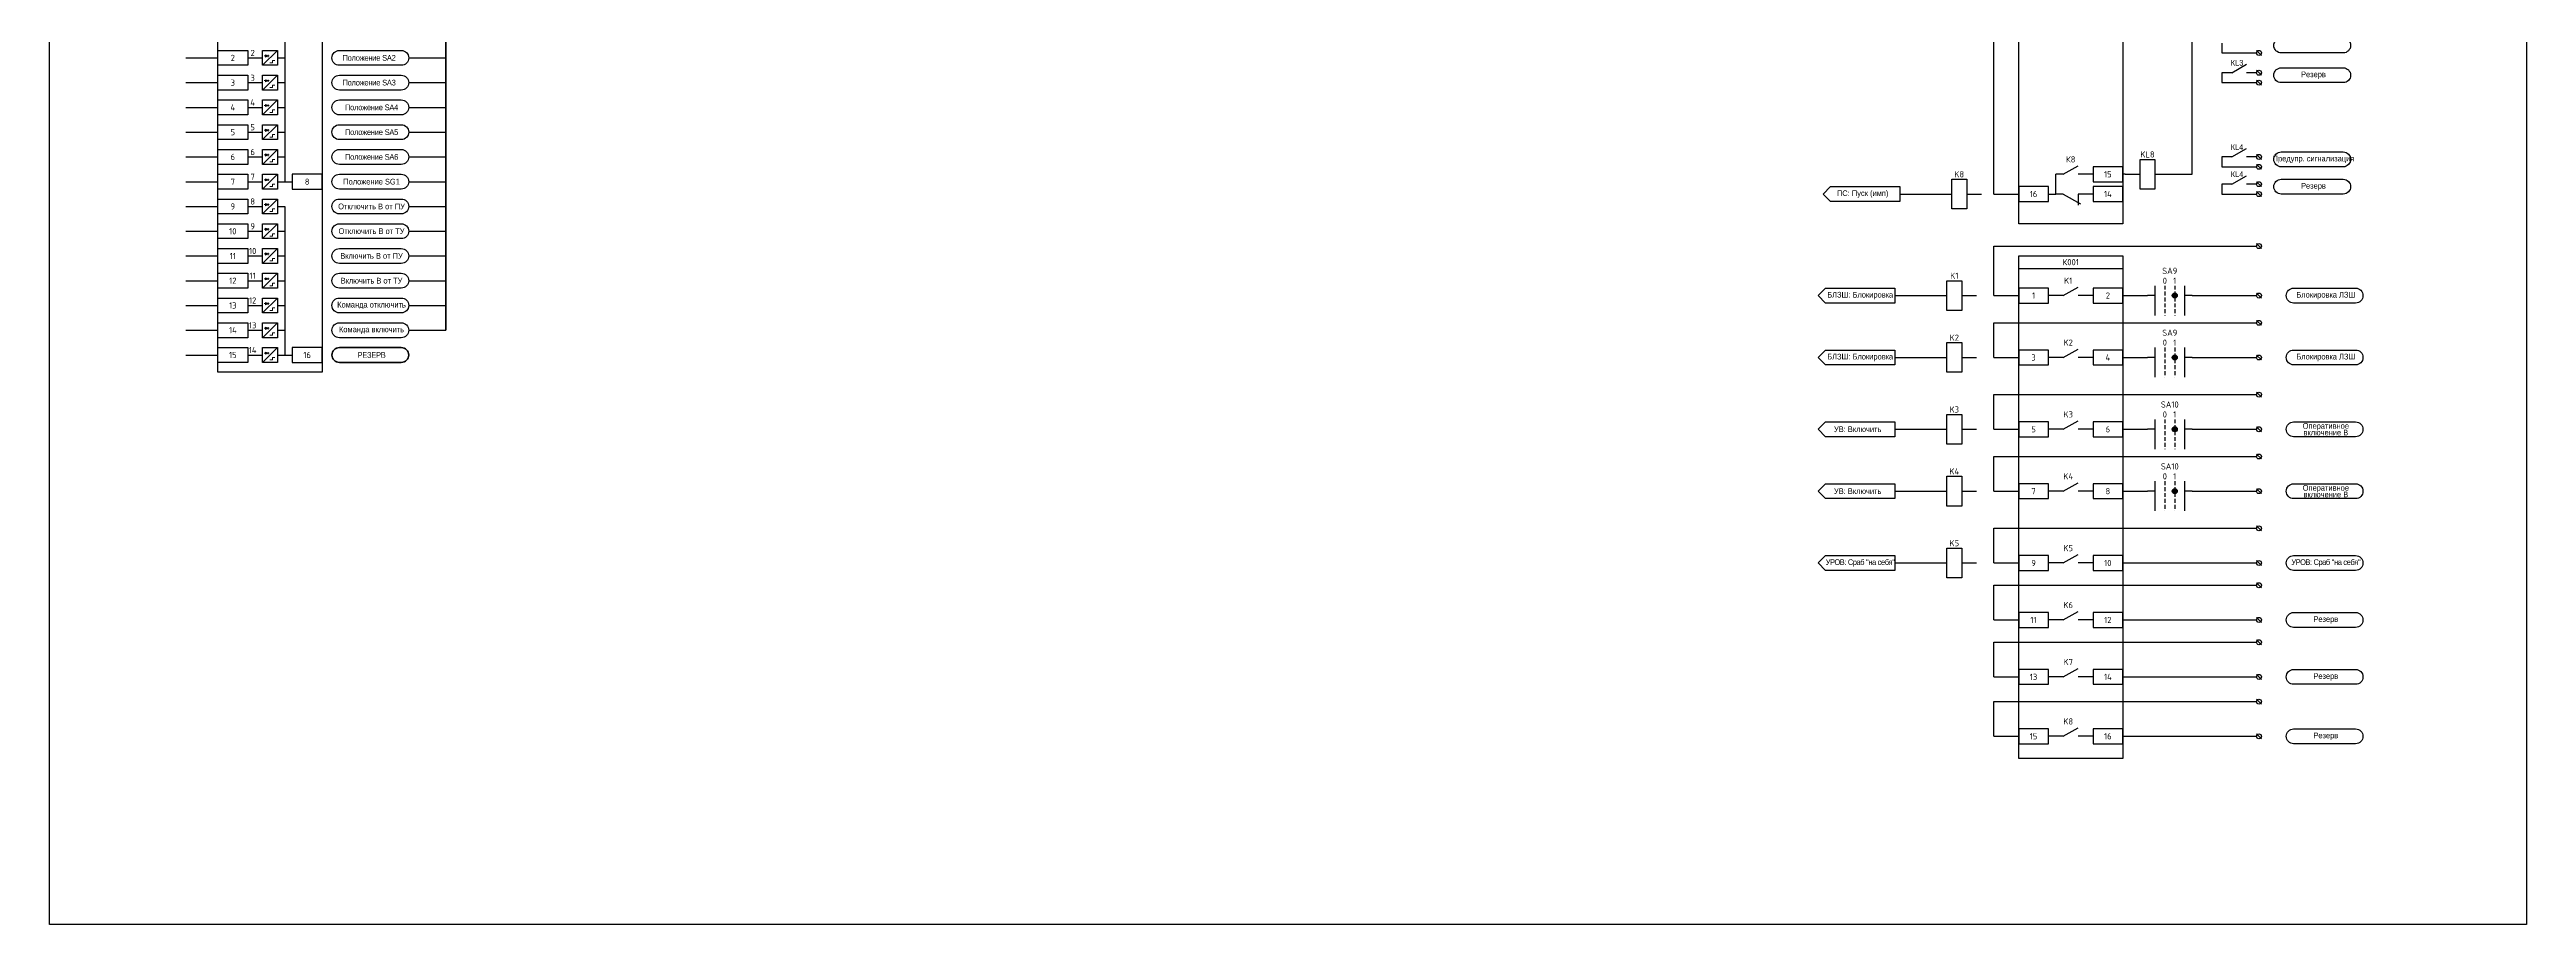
# Model space of a CAD drawing. Header units: millimetres. Extents: x 1657 to 8204, y -558 to 594.
# Drawn here: x 5134 to 6134, y -464 to -111 of the extents above; entities that cross this region are included whole.
import ezdxf
from ezdxf.enums import TextEntityAlignment as Align

# ---------------------------------------------------------------- set-up
doc = ezdxf.new("R2010")
doc.units = ezdxf.units.MM
doc.set_wipeout_variables(frame=1)
doc.linetypes.add('HIDDEN', pattern=[9.525, 6.35, -3.175])
doc.layers.add('_ОРЗ_0.3', color=7, linetype='Continuous', lineweight=30)
doc.layers.add('TEXT', color=7, linetype='Continuous', lineweight=25)
doc.layers.add('Основная', color=7, linetype='Continuous')
doc.styles.add('2.5_Gost_RD', font='ARIALN.TTF', dxfattribs={"height": 2.5})
doc.styles.add('2.5_ISOCPEUR', font='isocpeur.ttf', dxfattribs={"width": 0.9, "height": 2.5})
doc.styles.add('2.5_ISOCPEUR_1', font='isocpeur.ttf', dxfattribs={"height": 2.5})

# ---------------------------------------------------------------- blocks, each defined once
blk = doc.blocks.new('*U55')
at = {"lineweight": 13, "ltscale": 0.25}
blk.add_line((20.2, 1.2), (20.2, 0.3), dxfattribs=at)
for points in [[(0, 3), (12, 3), (12, -3), (0, -3)], [(18, 3), (24, 3), (24, -3), (18, -3)]]:
    blk.add_lwpolyline(points, close=True)
blk.add_lwpolyline([(20.2, 0.8), (19.2, 1.2), (19.2, 0.3), (20.2, 0.8)], dxfattribs=at)
at = {"lineweight": 13, "flags": 128}
for points in [[(19.5, 1.5, 0, 0, 0), (19.5, 2, 0.25, 0, 0), (19.5, 2.5, 0, 0, 0)], [(20, 1.5, 0, 0, 0), (20, 2, 0.25, 0, 0), (20, 2.5, 0, 0, 0)]]:
    blk.add_lwpolyline(points, format="xyseb", dxfattribs=at)
at = {"layer": 'Основная', "color": 0}
blk.add_line((12, 0), (18, 0), dxfattribs=at)
at = {"layer": 'Основная', "ltscale": 0.25}
blk.add_line((24, 3), (18, -3), dxfattribs=at)
at = {"layer": 'Основная', "color": 0, "lineweight": 13}
blk.add_line((18.7, 0.8), (20.7, 0.8), dxfattribs=at)
for p, q in [((21, -2), (22, -2)), ((22, -1), (23, -1)), ((22, -2), (22, -1))]:
    blk.add_line(p, q, dxfattribs=at).dxf.unprotected_set("ltscale", 0)
at = {"layer": 'Основная', "style": '2.5_ISOCPEUR'}
for tag, p in [('ОУ', (3, 6)), ('В', (6, 0)), ('K', (14, 2))]:
    blk.add_attdef(tag, text='', height=2.5, dxfattribs=at).set_placement(p, align=Align.MIDDLE_CENTER)
blk = doc.blocks.new('*U53')
blk.add_lwpolyline([(0, 3), (-12, 3), (-12, -3), (0, -3)], close=True)
at = {"layer": 'Основная', "style": '2.5_ISOCPEUR'}
for tag, p in [('ОУ', (-7, 10)), ('В', (-6, 0))]:
    blk.add_attdef(tag, text='', height=2.5, dxfattribs=at).set_placement(p, align=Align.MIDDLE_CENTER)
blk = doc.blocks.new('*U95')
at = {"layer": 'Основная', "color": 0}
blk.add_line((0, 0), (7, -4), dxfattribs=at)
at = {"layer": 'Основная', "ltscale": 0.35}
blk.add_line((6, 0), (6, -4.5), dxfattribs=at)
blk = doc.blocks.new('*U103')
blk.add_lwpolyline([(0, 3), (-12, 3), (-12, -3), (0, -3)], close=True)
at = {"layer": 'Основная', "color": 0}
for p, q in [((-24, 0), (-27, 0)), ((-12, 0), (-18, 0))]:
    blk.add_line(p, q, dxfattribs=at)
at = {"ltscale": 0.25}
blk.add_blockref('*U95', (-24, 0), dxfattribs=at)
at = {"layer": 'Основная', "style": '2.5_ISOCPEUR'}
for tag, p in [('ОУ', (-22, 4)), ('K', (-21, 6)), ('В', (-6, 0))]:
    blk.add_attdef(tag, text='', height=2.5, dxfattribs=at).set_placement(p, align=Align.MIDDLE_CENTER)
blk = doc.blocks.new('SPEC_COS_H')
at = {"layer": 'Основная', "color": 0}
blk.add_line((0, 0), (6, 3.4), dxfattribs=at)
blk = doc.blocks.new('*U107')
blk.add_lwpolyline([(0, 3), (-12, 3), (-12, -3), (0, -3)], close=True)
at = {"layer": 'Основная', "color": 0}
for p, q in [((-24, 0), (-27, 0)), ((-12, 0), (-18, 0))]:
    blk.add_line(p, q, dxfattribs=at)
at = {"ltscale": 0.25}
blk.add_blockref('SPEC_COS_H', (-24, 0), dxfattribs=at)
at = {"layer": 'Основная', "style": '2.5_ISOCPEUR'}
for tag, p in [('ОУ', (-21, 6)), ('K', (-21, 6)), ('В', (-6, 0))]:
    blk.add_attdef(tag, text='', height=2.5, dxfattribs=at).set_placement(p, align=Align.MIDDLE_CENTER)
blk = doc.blocks.new('*U110')
at = {"layer": 'Основная', "color": 0}
for p, q in [((-9, 0), (-3, 0)), ((3, 0), (9, 0))]:
    blk.add_line(p, q, dxfattribs=at)
at = {"layer": 'Основная'}
blk.add_lwpolyline([(-3, 6), (3, 6), (3, -6), (-3, -6)], close=True, dxfattribs=at)
at = {"layer": 'Основная', "style": '2.5_ISOCPEUR'}
for tag, p in [('ОУ', (0, 8)), ('В2', (-7, -2)), ('В1', (7, -2))]:
    blk.add_attdef(tag, text='', height=2.5, dxfattribs=at).set_placement(p, align=Align.MIDDLE_CENTER)
blk = doc.blocks.new('*U248')
at = {"layer": 'Основная', "ltscale": 0.25}
blk.add_circle((0, 0), 1, dxfattribs=at)
blk = doc.blocks.new('*U109')
at = {"layer": 'Основная', "style": '2.5_ISOCPEUR'}
for tag, p in [('ОУ', (0, 4)), ('В', (0, -3))]:
    blk.add_attdef(tag, text='', height=2.5, dxfattribs=at).set_placement(p, align=Align.MIDDLE_CENTER)
at = {"ltscale": 0.25}
blk.add_blockref('*U248', (0, 0), dxfattribs=at)
at = {"layer": 'Основная', "ltscale": 0.25}
blk.add_line((1, -1), (-1, 1), dxfattribs=at)
blk = doc.blocks.new('*U54')
blk.add_lwpolyline([(0, 3), (-12, 3), (-12, -3), (0, -3)], close=True)
at = {"layer": 'Основная', "color": 0}
for p, q in [((-24, 0), (-27, 0)), ((-12, 0), (-18, 0))]:
    blk.add_line(p, q, dxfattribs=at)
at = {"ltscale": 0.25}
blk.add_blockref('SPEC_COS_H', (-24, 0), dxfattribs=at)
at = {"layer": 'Основная', "style": '2.5_ISOCPEUR'}
for tag, p in [('ОУ', (-22, 6)), ('K', (-21, 6)), ('В', (-6, 0))]:
    blk.add_attdef(tag, text='', height=2.5, dxfattribs=at).set_placement(p, align=Align.MIDDLE_CENTER)
blk = doc.blocks.new('*U42')
at = {"layer": 'Основная', "color": 0}
for p, q in [((0, 0), (2, 0)), ((2, 0), (40, 0)), ((40, 0), (42, 0))]:
    blk.add_line(p, q, dxfattribs=at)
blk = doc.blocks.new('*U108')
at = {"ltscale": 0.35}
h = blk.add_hatch(color=256, dxfattribs=at)
edge = h.paths.add_edge_path()
edge.add_arc((-2, 0), 0.01, 0, 360)
h = blk.add_hatch(color=256, dxfattribs=at)
edge = h.paths.add_edge_path()
edge.add_arc((2, 0), 1, 0, 360)
at = {"layer": 'Основная', "color": 0}
for p, q in [((-6, 0), (-9, 0)), ((-6, 4), (-6, -8)), ((6, 4), (6, -8)), ((9, 0), (6, 0))]:
    blk.add_line(p, q, dxfattribs=at)
at = {"layer": 'Основная', "color": 0, "linetype": 'HIDDEN', "ltscale": 0.25}
for p, q in [((-2, 4), (-2, -8)), ((2, 4), (2, -8))]:
    blk.add_line(p, q, dxfattribs=at)
at = {"layer": 'Основная', "ltscale": 0.35}
for centre, radius in [((-2, 0), 0.01), ((2, 0), 1)]:
    blk.add_circle(centre, radius, dxfattribs=at)
at = {"layer": 'Основная', "style": '2.5_ISOCPEUR'}
for tag, p in [('ОУ', (0, 10)), ('ОП1', (-2, 6)), ('ОП2', (2, 6)), ('В1', (-9, -2)), ('В2', (9, -2))]:
    blk.add_attdef(tag, text='', height=2.5, dxfattribs=at).set_placement(p, align=Align.MIDDLE_CENTER)

msp = doc.modelspace()

# ---------------------------------------------------------------- linework, layer by layer
at = {"lineweight": 100, "ltscale": 100}
msp.add_line((5294, 534), (5294, -224), dxfattribs=at)
at = {"ltscale": 100}
for p, q in [((5999, -161), (5999, -78)), ((5229, -104), (5229, -164)), ((6011, -108), (6011, -112)), ((5279, -114), (5294, -114)), ((6011, -112), (6025, -112)), ((6015, -120), (6011, -120)), ((6011, -120), (6011, -124)), ((5279, -124), (5294, -124)), ((5279, -134), (5294, -134)), ((5279, -144), (5294, -144)), ((5279, -154), (5294, -154)), ((6015, -154), (6011, -154)), ((6011, -154), (6011, -158)), ((5279, -164), (5294, -164)), ((5881, -169), (5896, -169)), ((5941, -169), (5944, -169)), ((5944, -169), (5944, -161)), ((5972, -161), (5971, -161)), ((5990, -161), (5999, -161)), ((6015, -165), (6011, -165)), ((6011, -165), (6011, -169)), ((5229, -174), (5229, -234)), ((5279, -174), (5294, -174)), ((5279, -184), (5294, -184)), ((5279, -194), (5294, -194)), ((5279, -204), (5294, -204)), ((5879, -210), (5894, -210)), ((5279, -214), (5294, -214)), ((5279, -224), (5294, -224)), ((5879, -235), (5894, -235)), ((5879, -264), (5894, -264)), ((5879, -289), (5894, -289)), ((5879, -318), (5894, -318))]:
    msp.add_line(p, q, dxfattribs=at)
for points in [[(5919, -169), (5919, -74), (6007, -74)], [(5189, -114), (5202, -114)], [(5226, -114), (5229, -114)], [(5189, -124), (5202, -124)], [(5226, -124), (5229, -124)], [(5189, -134), (5202, -134)], [(5226, -134), (5229, -134)], [(5189, -144), (5202, -144)], [(5226, -144), (5229, -144)], [(5189, -154), (5202, -154)], [(5226, -154), (5229, -154)], [(5189, -164), (5202, -164)], [(5226, -164), (5232, -164)], [(5919, -169), (5929, -169)], [(5189, -174), (5202, -174)], [(5226, -174), (5229, -174)], [(5189, -184), (5202, -184)], [(5226, -184), (5229, -184)], [(5919, -210), (5919, -190), (6025, -190)], [(5189, -194), (5202, -194)], [(5226, -194), (5229, -194)], [(5189, -204), (5202, -204)], [(5226, -204), (5229, -204)], [(5919, -210), (5929, -210)], [(5944, -210), (5941, -210)], [(5971, -210), (5981, -210)], [(5971, -210), (5981, -210)], [(5189, -214), (5202, -214)], [(5226, -214), (5229, -214)], [(5189, -224), (5202, -224)], [(5226, -224), (5229, -224)], [(5189, -234), (5202, -234)], [(5226, -234), (5229, -234)], [(5226, -234), (5232, -234)], [(5919, -235), (5929, -235)], [(5944, -235), (5941, -235)], [(5971, -235), (5981, -235)], [(5971, -235), (5981, -235)], [(5971, -235), (5981, -235)], [(5971, -235), (5981, -235)], [(5919, -264), (5929, -264)], [(5944, -264), (5941, -264)], [(5971, -264), (5981, -264)], [(5971, -264), (5981, -264)], [(5971, -264), (5981, -264)], [(5971, -264), (5981, -264)], [(5919, -289), (5929, -289)], [(5944, -289), (5941, -289)], [(5971, -289), (5981, -289)], [(5971, -289), (5981, -289)], [(5971, -289), (5981, -289)], [(5971, -289), (5981, -289)], [(5971, -289), (5981, -289)], [(5919, -318), (5929, -318)], [(5944, -318), (5941, -318)], [(5971, -318), (5981, -318)], [(5971, -318), (5981, -318)], [(5919, -341), (5929, -341)], [(5919, -364), (5919, -350), (6025, -350)], [(5944, -341), (5941, -341)], [(5971, -341), (5981, -341)], [(5971, -341), (5981, -341)], [(5919, -364), (5929, -364)], [(5944, -364), (5941, -364)], [(5971, -364), (5981, -364)], [(5971, -364), (5981, -364)], [(5919, -388), (5919, -374), (6025, -374)], [(5919, -388), (5929, -388)], [(5944, -388), (5941, -388)], [(5971, -388), (5981, -388)], [(5971, -388), (5981, -388)]]:
    msp.add_lwpolyline(points, dxfattribs=at)
for points in [[(5251, -117, -1), (5251, -111), (5276, -111, -1), (5276, -117)], [(5251, -127, -1), (5251, -121), (5276, -121, -1), (5276, -127)], [(5251, -137, -1), (5251, -131), (5276, -131, -1), (5276, -137)], [(5251, -147, -1), (5251, -141), (5276, -141, -1), (5276, -147)], [(5251, -157, -1), (5251, -151), (5276, -151, -1), (5276, -157)], [(5251, -167, -1), (5251, -161), (5276, -161, -1), (5276, -167)], [(5251, -177, -1), (5251, -171), (5276, -171, -1), (5276, -177)], [(5251, -187, -1), (5251, -181), (5276, -181, -1), (5276, -187)], [(5251, -197, -1), (5251, -191), (5276, -191, -1), (5276, -197)], [(5251, -207, -1), (5251, -201), (5276, -201, -1), (5276, -207)], [(5251, -217, -1), (5251, -211), (5276, -211, -1), (5276, -217)], [(5251, -227, -1), (5251, -221), (5276, -221, -1), (5276, -227)], [(6040, -321, -1), (6040, -315), (6065, -315, -1), (6065, -321)], [(6040, -344, -1), (6040, -338), (6065, -338, -1), (6065, -344)], [(6040, -367, -1), (6040, -361), (6065, -361, -1), (6065, -367)], [(6040, -391, -1), (6040, -385), (6065, -385, -1), (6065, -391)]]:
    msp.add_lwpolyline(points, format="xyb", close=True, dxfattribs=at)
at = {"color": 3, "ltscale": 100}
for points in [[(6040, -213, -1), (6040, -207), (6065, -207, -1), (6065, -213)], [(6040, -238, -1), (6040, -232), (6065, -232, -1), (6065, -238)], [(6040, -267, -1), (6040, -261), (6065, -261, -1), (6065, -267)], [(6040, -292, -1), (6040, -286), (6065, -286, -1), (6065, -292)]]:
    msp.add_lwpolyline(points, format="xyb", close=True, dxfattribs=at)
at = {"lineweight": 50, "ltscale": 100}
msp.add_lwpolyline([(5251, -237, -1), (5251, -231), (5276, -231, -1), (5276, -237)], format="xyb", close=True, dxfattribs=at)
at = {"layer": '_ОРЗ_0.3', "ltscale": 100}
for points in [[(5929, 109), (5971, 109), (5971, -181), (5929, -181)], [(5202, -92), (5244, -92), (5244, -241), (5202, -241)], [(5929, -194), (5971, -194), (5971, -397), (5929, -397)]]:
    msp.add_lwpolyline(points, close=True, dxfattribs=at)
at = {"layer": 'Основная', "ltscale": 100}
for points in [[(5881, -166), (5881, -172), (5853, -172), (5850, -169), (5853, -166)], [(5879, -207), (5879, -213), (5851, -213), (5848, -210), (5851, -207)], [(5879, -232), (5879, -238), (5851, -238), (5848, -235), (5851, -232)], [(5879, -261), (5879, -267), (5851, -267), (5848, -264), (5851, -261)], [(5879, -286), (5879, -292), (5851, -292), (5848, -289), (5851, -286)], [(5879, -315), (5879, -321), (5851, -321), (5848, -318), (5851, -315)]]:
    msp.add_lwpolyline(points, close=True, dxfattribs=at)

# ---------------------------------------------------------------- block references
at = {"ltscale": 0.25}
for name, p in [('*U109', (6026, -120)), ('*U109', (6026, -154)), ('*U42', (5929, -199)), ('*U109', (6026, -235)), ('*U109', (6026, -264)), ('*U109', (6026, -289)), ('*U109', (6026, -318)), ('*U109', (6026, -341))]:
    msp.add_blockref(name, p, dxfattribs=at)
at = {"ltscale": 0.35}
ref = msp.add_blockref('*U110', (5905, -169), dxfattribs=at)
ref.add_attrib('ОУ', 'K8', dxfattribs={"layer": 'Основная', "height": 2.5, "style": '2.5_ISOCPEUR'}).set_placement((5905, -161), align=Align.MIDDLE_CENTER)
ref = msp.add_blockref('*U110', (5981, -161), dxfattribs=at)
ref.add_attrib('ОУ', 'KL8', dxfattribs={"layer": 'Основная', "height": 2.5, "style": '2.5_ISOCPEUR'}).set_placement((5981, -153), align=Align.MIDDLE_CENTER)
ref = msp.add_blockref('*U108', (5990, -210), dxfattribs=at)
ref.add_attrib('ОУ', 'SA9', dxfattribs={"layer": 'Основная', "height": 2.5, "style": '2.5_ISOCPEUR'}).set_placement((5990, -200), align=Align.MIDDLE_CENTER)
ref.add_attrib('ОП1', '0', dxfattribs={"layer": 'Основная', "height": 2.5, "style": '2.5_ISOCPEUR'}).set_placement((5988, -204), align=Align.MIDDLE_CENTER)
ref.add_attrib('ОП2', '1', dxfattribs={"layer": 'Основная', "height": 2.5, "style": '2.5_ISOCPEUR'}).set_placement((5992, -204), align=Align.MIDDLE_CENTER)
ref = msp.add_blockref('*U110', (5903, -210), dxfattribs=at)
ref.add_attrib('ОУ', 'K1', dxfattribs={"layer": 'Основная', "height": 2.5, "style": '2.5_ISOCPEUR'}).set_placement((5903, -202), align=Align.MIDDLE_CENTER)
ref = msp.add_blockref('*U110', (5903, -235), dxfattribs=at)
ref.add_attrib('ОУ', 'K2', dxfattribs={"layer": 'Основная', "height": 2.5, "style": '2.5_ISOCPEUR'}).set_placement((5903, -227), align=Align.MIDDLE_CENTER)
ref = msp.add_blockref('*U108', (5990, -235), dxfattribs=at)
ref.add_attrib('ОУ', 'SA9', dxfattribs={"layer": 'Основная', "height": 2.5, "style": '2.5_ISOCPEUR'}).set_placement((5990, -225), align=Align.MIDDLE_CENTER)
ref.add_attrib('ОП1', '0', dxfattribs={"layer": 'Основная', "height": 2.5, "style": '2.5_ISOCPEUR'}).set_placement((5988, -229), align=Align.MIDDLE_CENTER)
ref.add_attrib('ОП2', '1', dxfattribs={"layer": 'Основная', "height": 2.5, "style": '2.5_ISOCPEUR'}).set_placement((5992, -229), align=Align.MIDDLE_CENTER)
ref = msp.add_blockref('*U110', (5903, -264), dxfattribs=at)
ref.add_attrib('ОУ', 'K3', dxfattribs={"layer": 'Основная', "height": 2.5, "style": '2.5_ISOCPEUR'}).set_placement((5903, -256), align=Align.MIDDLE_CENTER)
ref = msp.add_blockref('*U108', (5990, -264), dxfattribs=at)
ref.add_attrib('ОУ', 'SA10', dxfattribs={"layer": 'Основная', "height": 2.5, "style": '2.5_ISOCPEUR'}).set_placement((5990, -254), align=Align.MIDDLE_CENTER)
ref.add_attrib('ОП1', '0', dxfattribs={"layer": 'Основная', "height": 2.5, "style": '2.5_ISOCPEUR'}).set_placement((5988, -258), align=Align.MIDDLE_CENTER)
ref.add_attrib('ОП2', '1', dxfattribs={"layer": 'Основная', "height": 2.5, "style": '2.5_ISOCPEUR'}).set_placement((5992, -258), align=Align.MIDDLE_CENTER)
ref = msp.add_blockref('*U110', (5903, -289), dxfattribs=at)
ref.add_attrib('ОУ', 'K4', dxfattribs={"layer": 'Основная', "height": 2.5, "style": '2.5_ISOCPEUR'}).set_placement((5903, -281), align=Align.MIDDLE_CENTER)
ref = msp.add_blockref('*U108', (5990, -289), dxfattribs=at)
ref.add_attrib('ОУ', 'SA10', dxfattribs={"layer": 'Основная', "height": 2.5, "style": '2.5_ISOCPEUR'}).set_placement((5990, -279), align=Align.MIDDLE_CENTER)
ref.add_attrib('ОП1', '0', dxfattribs={"layer": 'Основная', "height": 2.5, "style": '2.5_ISOCPEUR'}).set_placement((5988, -283), align=Align.MIDDLE_CENTER)
ref.add_attrib('ОП2', '1', dxfattribs={"layer": 'Основная', "height": 2.5, "style": '2.5_ISOCPEUR'}).set_placement((5992, -283), align=Align.MIDDLE_CENTER)
ref = msp.add_blockref('*U110', (5903, -318), dxfattribs=at)
ref.add_attrib('ОУ', 'K5', dxfattribs={"layer": 'Основная', "height": 2.5, "style": '2.5_ISOCPEUR'}).set_placement((5903, -310), align=Align.MIDDLE_CENTER)
at = {"layer": '_ОРЗ_0.3', "ltscale": 0.25}
ref = msp.add_blockref('*U55', (5202, -114), dxfattribs=at)
ref.add_attrib('В', '2', dxfattribs={"layer": 'Основная', "height": 2.5, "style": '2.5_ISOCPEUR'}).set_placement((5208, -114), align=Align.MIDDLE_CENTER)
ref.add_attrib('K', '2', dxfattribs={"layer": 'Основная', "height": 2.5, "style": '2.5_ISOCPEUR'}).set_placement((5216, -112), align=Align.MIDDLE_CENTER)
ref = msp.add_blockref('*U55', (5202, -124), dxfattribs=at)
ref.add_attrib('В', '3', dxfattribs={"layer": 'Основная', "height": 2.5, "style": '2.5_ISOCPEUR'}).set_placement((5208, -124), align=Align.MIDDLE_CENTER)
ref.add_attrib('K', '3', dxfattribs={"layer": 'Основная', "height": 2.5, "style": '2.5_ISOCPEUR'}).set_placement((5216, -122), align=Align.MIDDLE_CENTER)
ref = msp.add_blockref('*U55', (5202, -134), dxfattribs=at)
ref.add_attrib('В', '4', dxfattribs={"layer": 'Основная', "height": 2.5, "style": '2.5_ISOCPEUR'}).set_placement((5208, -134), align=Align.MIDDLE_CENTER)
ref.add_attrib('K', '4', dxfattribs={"layer": 'Основная', "height": 2.5, "style": '2.5_ISOCPEUR'}).set_placement((5216, -132), align=Align.MIDDLE_CENTER)
ref = msp.add_blockref('*U55', (5202, -144), dxfattribs=at)
ref.add_attrib('В', '5', dxfattribs={"layer": 'Основная', "height": 2.5, "style": '2.5_ISOCPEUR'}).set_placement((5208, -144), align=Align.MIDDLE_CENTER)
ref.add_attrib('K', '5', dxfattribs={"layer": 'Основная', "height": 2.5, "style": '2.5_ISOCPEUR'}).set_placement((5216, -142), align=Align.MIDDLE_CENTER)
ref = msp.add_blockref('*U55', (5202, -154), dxfattribs=at)
ref.add_attrib('В', '6', dxfattribs={"layer": 'Основная', "height": 2.5, "style": '2.5_ISOCPEUR'}).set_placement((5208, -154), align=Align.MIDDLE_CENTER)
ref.add_attrib('K', '6', dxfattribs={"layer": 'Основная', "height": 2.5, "style": '2.5_ISOCPEUR'}).set_placement((5216, -152), align=Align.MIDDLE_CENTER)
ref = msp.add_blockref('*U107', (5971, -161), dxfattribs=at)
ref.add_attrib('ОУ', 'К8', dxfattribs={"layer": 'Основная', "height": 2.5, "style": '2.5_ISOCPEUR'}).set_placement((5950, -155), align=Align.MIDDLE_CENTER)
ref.add_attrib('В', '15', dxfattribs={"layer": 'Основная', "height": 2.5, "style": '2.5_ISOCPEUR'}).set_placement((5965, -161), align=Align.MIDDLE_CENTER)
ref = msp.add_blockref('*U55', (5202, -164), dxfattribs=at)
ref.add_attrib('В', '7', dxfattribs={"layer": 'Основная', "height": 2.5, "style": '2.5_ISOCPEUR'}).set_placement((5208, -164), align=Align.MIDDLE_CENTER)
ref.add_attrib('K', '7', dxfattribs={"layer": 'Основная', "height": 2.5, "style": '2.5_ISOCPEUR'}).set_placement((5216, -162), align=Align.MIDDLE_CENTER)
ref = msp.add_blockref('*U53', (5244, -164), dxfattribs=at)
ref.add_attrib('В', '8', dxfattribs={"layer": 'Основная', "height": 2.5, "style": '2.5_ISOCPEUR'}).set_placement((5238, -164), align=Align.MIDDLE_CENTER)
ref = msp.add_blockref('*U53', (5941, -169), dxfattribs=at)
ref.add_attrib('В', '16', dxfattribs={"layer": 'Основная', "height": 2.5, "style": '2.5_ISOCPEUR'}).set_placement((5935, -169), align=Align.MIDDLE_CENTER)
ref = msp.add_blockref('*U103', (5971, -169), dxfattribs=at)
ref.add_attrib('В', '14', dxfattribs={"layer": 'Основная', "height": 2.5, "style": '2.5_ISOCPEUR'}).set_placement((5965, -169), align=Align.MIDDLE_CENTER)
ref = msp.add_blockref('*U55', (5202, -174), dxfattribs=at)
ref.add_attrib('В', '9', dxfattribs={"layer": 'Основная', "height": 2.5, "style": '2.5_ISOCPEUR'}).set_placement((5208, -174), align=Align.MIDDLE_CENTER)
ref.add_attrib('K', '8', dxfattribs={"layer": 'Основная', "height": 2.5, "style": '2.5_ISOCPEUR'}).set_placement((5216, -172), align=Align.MIDDLE_CENTER)
ref = msp.add_blockref('*U55', (5202, -184), dxfattribs=at)
ref.add_attrib('В', '10', dxfattribs={"layer": 'Основная', "height": 2.5, "style": '2.5_ISOCPEUR'}).set_placement((5208, -184), align=Align.MIDDLE_CENTER)
ref.add_attrib('K', '9', dxfattribs={"layer": 'Основная', "height": 2.5, "style": '2.5_ISOCPEUR'}).set_placement((5216, -182), align=Align.MIDDLE_CENTER)
ref = msp.add_blockref('*U55', (5202, -194), dxfattribs=at)
ref.add_attrib('В', '11', dxfattribs={"layer": 'Основная', "height": 2.5, "style": '2.5_ISOCPEUR'}).set_placement((5208, -194), align=Align.MIDDLE_CENTER)
ref.add_attrib('K', '10', dxfattribs={"layer": 'Основная', "height": 2.5, "style": '2.5_ISOCPEUR'}).set_placement((5216, -192), align=Align.MIDDLE_CENTER)
ref = msp.add_blockref('*U55', (5202, -204), dxfattribs=at)
ref.add_attrib('В', '12', dxfattribs={"layer": 'Основная', "height": 2.5, "style": '2.5_ISOCPEUR'}).set_placement((5208, -204), align=Align.MIDDLE_CENTER)
ref.add_attrib('K', '11', dxfattribs={"layer": 'Основная', "height": 2.5, "style": '2.5_ISOCPEUR'}).set_placement((5216, -202), align=Align.MIDDLE_CENTER)
ref = msp.add_blockref('*U53', (5941, -210), dxfattribs=at)
ref.add_attrib('В', '1', dxfattribs={"layer": 'Основная', "height": 2.5, "style": '2.5_ISOCPEUR'}).set_placement((5935, -210), align=Align.MIDDLE_CENTER)
ref = msp.add_blockref('*U54', (5971, -210), dxfattribs=at)
ref.add_attrib('ОУ', 'K1', dxfattribs={"layer": 'Основная', "height": 2.5, "style": '2.5_ISOCPEUR'}).set_placement((5949, -204), align=Align.MIDDLE_CENTER)
ref.add_attrib('В', '2', dxfattribs={"layer": 'Основная', "height": 2.5, "style": '2.5_ISOCPEUR'}).set_placement((5965, -210), align=Align.MIDDLE_CENTER)
ref = msp.add_blockref('*U55', (5202, -214), dxfattribs=at)
ref.add_attrib('В', '13', dxfattribs={"layer": 'Основная', "height": 2.5, "style": '2.5_ISOCPEUR'}).set_placement((5208, -214), align=Align.MIDDLE_CENTER)
ref.add_attrib('K', '12', dxfattribs={"layer": 'Основная', "height": 2.5, "style": '2.5_ISOCPEUR'}).set_placement((5216, -212), align=Align.MIDDLE_CENTER)
ref = msp.add_blockref('*U55', (5202, -224), dxfattribs=at)
ref.add_attrib('В', '14', dxfattribs={"layer": 'Основная', "height": 2.5, "style": '2.5_ISOCPEUR'}).set_placement((5208, -224), align=Align.MIDDLE_CENTER)
ref.add_attrib('K', '13', dxfattribs={"layer": 'Основная', "height": 2.5, "style": '2.5_ISOCPEUR'}).set_placement((5216, -222), align=Align.MIDDLE_CENTER)
ref = msp.add_blockref('*U54', (5971, -235), dxfattribs=at)
ref.add_attrib('ОУ', 'K2', dxfattribs={"layer": 'Основная', "height": 2.5, "style": '2.5_ISOCPEUR'}).set_placement((5949, -229), align=Align.MIDDLE_CENTER)
ref.add_attrib('В', '4', dxfattribs={"layer": 'Основная', "height": 2.5, "style": '2.5_ISOCPEUR'}).set_placement((5965, -235), align=Align.MIDDLE_CENTER)
ref = msp.add_blockref('*U55', (5202, -234), dxfattribs=at)
ref.add_attrib('В', '15', dxfattribs={"layer": 'Основная', "height": 2.5, "style": '2.5_ISOCPEUR'}).set_placement((5208, -234), align=Align.MIDDLE_CENTER)
ref.add_attrib('K', '14', dxfattribs={"layer": 'Основная', "height": 2.5, "style": '2.5_ISOCPEUR'}).set_placement((5216, -232), align=Align.MIDDLE_CENTER)
ref = msp.add_blockref('*U53', (5244, -234), dxfattribs=at)
ref.add_attrib('В', '16', dxfattribs={"layer": 'Основная', "height": 2.5, "style": '2.5_ISOCPEUR'}).set_placement((5238, -234), align=Align.MIDDLE_CENTER)
ref = msp.add_blockref('*U53', (5941, -235), dxfattribs=at)
ref.add_attrib('В', '3', dxfattribs={"layer": 'Основная', "height": 2.5, "style": '2.5_ISOCPEUR'}).set_placement((5935, -235), align=Align.MIDDLE_CENTER)
ref = msp.add_blockref('*U54', (5971, -264), dxfattribs=at)
ref.add_attrib('ОУ', 'K3', dxfattribs={"layer": 'Основная', "height": 2.5, "style": '2.5_ISOCPEUR'}).set_placement((5949, -258), align=Align.MIDDLE_CENTER)
ref.add_attrib('В', '6', dxfattribs={"layer": 'Основная', "height": 2.5, "style": '2.5_ISOCPEUR'}).set_placement((5965, -264), align=Align.MIDDLE_CENTER)
ref = msp.add_blockref('*U53', (5941, -264), dxfattribs=at)
ref.add_attrib('В', '5', dxfattribs={"layer": 'Основная', "height": 2.5, "style": '2.5_ISOCPEUR'}).set_placement((5935, -264), align=Align.MIDDLE_CENTER)
ref = msp.add_blockref('*U53', (5941, -289), dxfattribs=at)
ref.add_attrib('В', '7', dxfattribs={"layer": 'Основная', "height": 2.5, "style": '2.5_ISOCPEUR'}).set_placement((5935, -289), align=Align.MIDDLE_CENTER)
ref = msp.add_blockref('*U54', (5971, -289), dxfattribs=at)
ref.add_attrib('ОУ', 'K4', dxfattribs={"layer": 'Основная', "height": 2.5, "style": '2.5_ISOCPEUR'}).set_placement((5949, -283), align=Align.MIDDLE_CENTER)
ref.add_attrib('В', '8', dxfattribs={"layer": 'Основная', "height": 2.5, "style": '2.5_ISOCPEUR'}).set_placement((5965, -289), align=Align.MIDDLE_CENTER)
ref = msp.add_blockref('*U53', (5941, -318), dxfattribs=at)
ref.add_attrib('В', '9', dxfattribs={"layer": 'Основная', "height": 2.5, "style": '2.5_ISOCPEUR'}).set_placement((5935, -318), align=Align.MIDDLE_CENTER)
ref = msp.add_blockref('*U54', (5971, -318), dxfattribs=at)
ref.add_attrib('ОУ', 'K5', dxfattribs={"layer": 'Основная', "height": 2.5, "style": '2.5_ISOCPEUR'}).set_placement((5949, -312), align=Align.MIDDLE_CENTER)
ref.add_attrib('В', '10', dxfattribs={"layer": 'Основная', "height": 2.5, "style": '2.5_ISOCPEUR'}).set_placement((5965, -318), align=Align.MIDDLE_CENTER)
ref = msp.add_blockref('*U53', (5941, -341), dxfattribs=at)
ref.add_attrib('В', '11', dxfattribs={"layer": 'Основная', "height": 2.5, "style": '2.5_ISOCPEUR'}).set_placement((5935, -341), align=Align.MIDDLE_CENTER)
ref = msp.add_blockref('*U54', (5971, -341), dxfattribs=at)
ref.add_attrib('ОУ', 'K6', dxfattribs={"layer": 'Основная', "height": 2.5, "style": '2.5_ISOCPEUR'}).set_placement((5949, -335), align=Align.MIDDLE_CENTER)
ref.add_attrib('В', '12', dxfattribs={"layer": 'Основная', "height": 2.5, "style": '2.5_ISOCPEUR'}).set_placement((5965, -341), align=Align.MIDDLE_CENTER)
ref = msp.add_blockref('*U54', (5971, -364), dxfattribs=at)
ref.add_attrib('ОУ', 'K7', dxfattribs={"layer": 'Основная', "height": 2.5, "style": '2.5_ISOCPEUR'}).set_placement((5949, -358), align=Align.MIDDLE_CENTER)
ref.add_attrib('В', '14', dxfattribs={"layer": 'Основная', "height": 2.5, "style": '2.5_ISOCPEUR'}).set_placement((5965, -364), align=Align.MIDDLE_CENTER)
ref = msp.add_blockref('*U53', (5941, -364), dxfattribs=at)
ref.add_attrib('В', '13', dxfattribs={"layer": 'Основная', "height": 2.5, "style": '2.5_ISOCPEUR'}).set_placement((5935, -364), align=Align.MIDDLE_CENTER)
ref = msp.add_blockref('*U53', (5941, -388), dxfattribs=at)
ref.add_attrib('В', '15', dxfattribs={"layer": 'Основная', "height": 2.5, "style": '2.5_ISOCPEUR'}).set_placement((5935, -388), align=Align.MIDDLE_CENTER)
ref = msp.add_blockref('*U54', (5971, -388), dxfattribs=at)
ref.add_attrib('ОУ', 'K8', dxfattribs={"layer": 'Основная', "height": 2.5, "style": '2.5_ISOCPEUR'}).set_placement((5949, -382), align=Align.MIDDLE_CENTER)
ref.add_attrib('В', '16', dxfattribs={"layer": 'Основная', "height": 2.5, "style": '2.5_ISOCPEUR'}).set_placement((5965, -388), align=Align.MIDDLE_CENTER)

# ---------------------------------------------------------------- texts
at = {"ltscale": 100, "char_height": 2.3, "attachment_point": 5, "style": '2.5_Gost_RD'}
for s, insert, width in [('\\pxsm0.7;Резерв', (6048, -121), 31), ('\\pxsm0.7;Предупр. сигнализация', (6048, -155), 31), ('\\pxsm0.7;Резерв', (6048, -166), 31), ('\\pxsm0.7;Блокировка ЛЗШ', (6053, -210), 31), ('Команда отключить', (5264, -214), 31), ('Команда включить', (5264, -224), 31), ('\\pxsm0.7;Блокировка ЛЗШ', (6053, -235), 31), ('\\pxsm0.7;УВ: Включить', (5864, -264), 28), ('\\pxsm0.7;Оперативное включение В', (6053, -264), 27.923), ('\\pxsm0.7;УВ: Включить', (5864, -289), 28), ('\\pxsm0.7;Оперативное включение В', (6053, -289), 27.923), ('\\pxsm0.7;{\\T0.9;УРОВ: Сраб "на себя"}', (5865, -318), 28), ('\\pxsm0.7;{\\T0.9;УРОВ: Сраб "на себя"}', (6053, -318), 28), ('\\pxsm0.7;Резерв', (6053, -341), 27.923), ('\\pxsm0.7;Резерв', (6053, -364), 27.923), ('\\pxsm0.7;Резерв', (6053, -388), 27.923)]:
    msp.add_mtext(s, dxfattribs=dict(at, insert=insert, width=width))
at = {"color": 2, "ltscale": 0.25, "true_color": 0xf1eb1f, "insert": (5950, -196.5), "char_height": 2.5, "width": 42, "attachment_point": 5, "style": '2.5_ISOCPEUR_1'}
msp.add_mtext('{\\C256;К001}', dxfattribs=at)
at = {"layer": 'TEXT', "ltscale": 100, "char_height": 2.3, "attachment_point": 5, "style": '2.5_Gost_RD'}
for s, insert, width in [('\\pxsm0.7;{\\T0.95;Положение SA2}', (5263, -114), 31), ('\\pxi-3,l4,sm0.7,t4;КL3', (6016, -116), 28), ('\\pxsm0.7;{\\T0.95;Положение SA3}', (5263, -124), 31), ('\\pxsm0.7;{\\T0.95;Положение SA4}', (5264, -134), 31), ('\\pxsm0.7;{\\T0.95;Положение SA5}', (5264, -144), 31), ('\\pxi-3,l4,sm0.7,t4;КL4', (6016, -150), 28), ('\\pxsm0.7;{\\T0.95;Положение SA6}', (5264, -154), 31), ('\\pxi-3,l4,sm0.7,t4;КL4', (6016, -161), 28), ('\\pxsm0.7;Положение SG1', (5264, -164), 31), ('\\pxsm0.7;ПС: Пуск (имп)', (5866, -169), 28), ('Отключить В от ПУ', (5264, -174), 31), ('Отключить В от ТУ', (5264, -184), 31), ('Включить В от ПУ', (5264, -194), 31), ('Включить В от ТУ', (5264, -204), 31), ('\\pxsm0.7;БЛЗШ: Блокировка', (5865, -210), 29.728), ('\\pxsm0.7;{\\T0.95;РЕЗЕРВ}', (5264, -234), 31), ('\\pxsm0.7;БЛЗШ: Блокировка', (5865, -235), 29.728)]:
    msp.add_mtext(s, dxfattribs=dict(at, insert=insert, width=width))

# ---------------------------------------------------------------- next in the draw order: linework, layer by layer
at = {"ltscale": 100}
for p, q in [((6025, -120), (6021, -120)), ((6011, -124), (6025, -124)), ((6011, -158), (6025, -158)), ((6025, -154), (6021, -154)), ((5999, -235), (6025, -235)), ((5999, -264), (6025, -264)), ((5999, -289), (6025, -289)), ((5981, -318), (6025, -318)), ((5981, -341), (6025, -341))]:
    msp.add_line(p, q, dxfattribs=at)
for points in [[(5919, -235), (5919, -221), (6025, -221)], [(5919, -264), (5919, -250), (6025, -250)], [(5919, -289), (5919, -275), (6025, -275)], [(5919, -318), (5919, -304), (6025, -304)], [(5919, -341), (5919, -327), (6025, -327)]]:
    msp.add_lwpolyline(points, dxfattribs=at)

# ---------------------------------------------------------------- next in the draw order: block references
at = {"ltscale": 0.25}
for name, p in [('*U109', (6026, -112)), ('SPEC_COS_H', (6015, -154)), ('*U109', (6026, -190)), ('*U109', (6026, -210)), ('*U109', (6026, -350)), ('*U109', (6026, -364)), ('*U109', (6026, -374)), ('*U109', (6026, -388))]:
    msp.add_blockref(name, p, dxfattribs=at)

# ---------------------------------------------------------------- next in the draw order: linework, layer by layer
at = {"ltscale": 100}
for p, q in [((5999, -210), (6025, -210)), ((5981, -364), (6025, -364)), ((5981, -388), (6025, -388))]:
    msp.add_line(p, q, dxfattribs=at)
msp.add_lwpolyline([(6035, -112, -1), (6035, -106), (6060, -106, -1), (6060, -112)], format="xyb", close=True, dxfattribs=at)

# ---------------------------------------------------------------- next in the draw order: block references
at = {"ltscale": 0.25}
for name, p in [('SPEC_COS_H', (6015, -120)), ('*U109', (6026, -158)), ('*U109', (6026, -221)), ('*U109', (6026, -250)), ('*U109', (6026, -275)), ('*U109', (6026, -304)), ('*U109', (6026, -327))]:
    msp.add_blockref(name, p, dxfattribs=at)

# ---------------------------------------------------------------- next in the draw order: linework, layer by layer
at = {"ltscale": 100}
msp.add_lwpolyline([(6035, -158, -1), (6035, -152), (6060, -152, -1), (6060, -158)], format="xyb", close=True, dxfattribs=at)

# ---------------------------------------------------------------- next in the draw order: block references
at = {"ltscale": 0.25}
for p in [(6026, -124), (6026, -165)]:
    msp.add_blockref('*U109', p, dxfattribs=at)

# ---------------------------------------------------------------- next in the draw order: linework, layer by layer
at = {"ltscale": 100}
for p, q in [((6011, -169), (6025, -169)), ((6025, -165), (6021, -165))]:
    msp.add_line(p, q, dxfattribs=at)
msp.add_lwpolyline([(6035, -124, -1), (6035, -118), (6060, -118, -1), (6060, -124)], format="xyb", close=True, dxfattribs=at)

# ---------------------------------------------------------------- next in the draw order: block references
at = {"ltscale": 0.25}
msp.add_blockref('SPEC_COS_H', (6015, -165), dxfattribs=at)

# ---------------------------------------------------------------- next in the draw order: block references
msp.add_blockref('*U109', (6026, -169), dxfattribs=at)

# ---------------------------------------------------------------- next in the draw order: linework, layer by layer
at = {"ltscale": 100}
msp.add_lwpolyline([(5134, 581), (6134, 581), (6134, -464), (5134, -464)], close=True, dxfattribs=at)
msp.add_lwpolyline([(6035, -169, -1), (6035, -163), (6060, -163, -1), (6060, -169)], format="xyb", close=True, dxfattribs=at)

doc.saveas('drawing.dxf')
